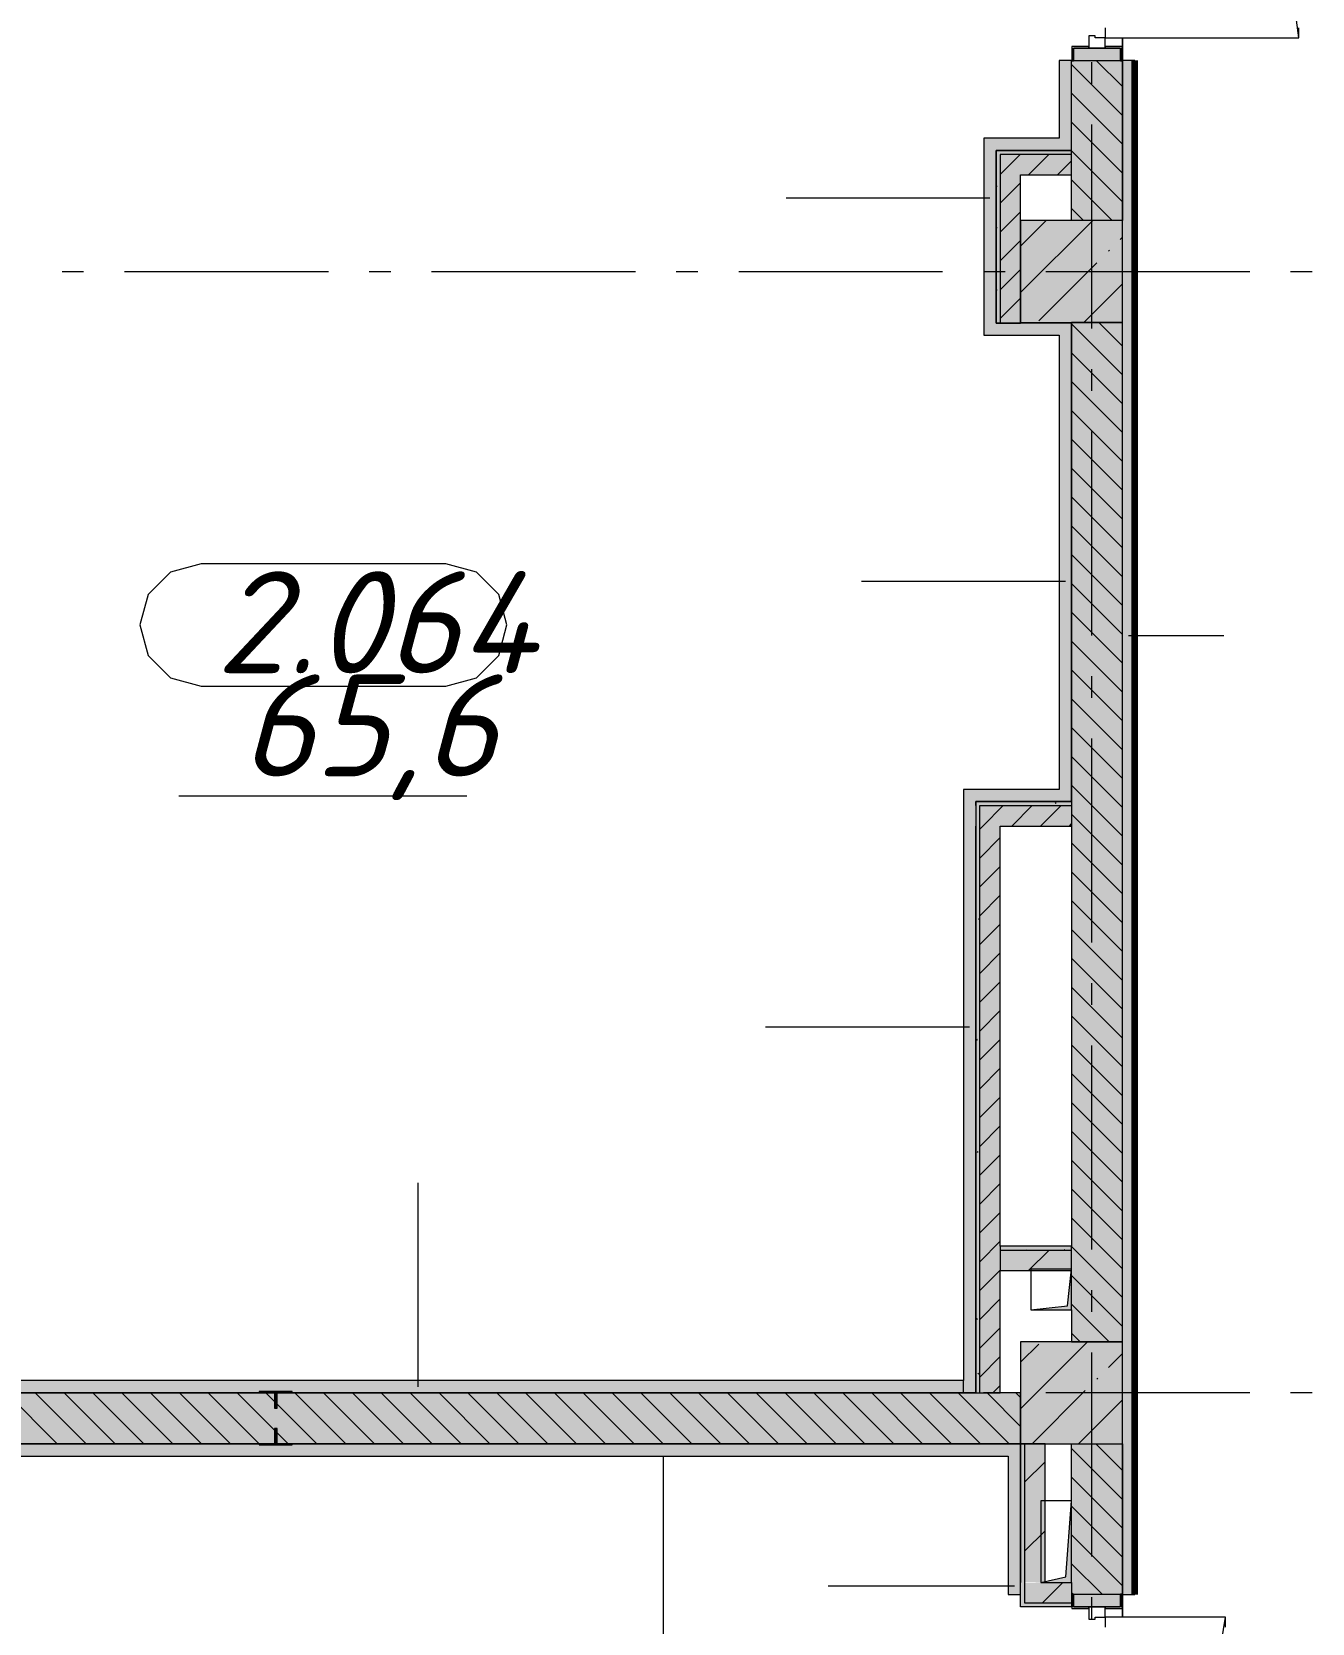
# Model space of a CAD drawing. Header units: millimetres. Extents: x -537608 to 253996, y -217170 to 186033.
# Drawn here: x -365659 to -359382, y -17031 to -9226 of the extents above; entities that cross this region are included whole.
import ezdxf

# ---------------------------------------------------------------- set-up
doc = ezdxf.new("R2010")
doc.units = ezdxf.units.MM
doc.layers.add('16) Лак 1.6м', color=160, linetype='Continuous', lineweight=90)
doc.layers.add('PDF _Геометрия', color=7, linetype='Continuous')
doc.layers.add('PDF _Текст', color=7, linetype='Continuous')
doc.layers.add('PDF _Сплошная заливка', color=7, linetype='Continuous', true_color=0xffffff)
doc.styles.add('PDF ISOCPEUR Italic', font='isocpeui.ttf')

msp = doc.modelspace()

# ---------------------------------------------------------------- hatches: boundary and pattern name
at = {"layer": 'PDF _Сплошная заливка', "transparency": 33554559}
h = msp.add_hatch(color=256, dxfattribs=at)
h.paths.add_polyline_path([(-360476.3682, -44350.6675), (-360311.3744, -44350.6675), (-360311.3744, -44200.6669), (-360561.3754, -44200.6669), (-360561.3754, -44350.6675)], flags=0)
h.paths.add_polyline_path([(-360396.373, -43500.6661), (-360311.3744, -43500.6661), (-360311.3744, -43305.6665), (-360561.3754, -43305.6665), (-360561.3754, -43500.6661), (-360476.3682, -43500.6661)], flags=0)
h.paths.add_polyline_path([(-360311.3744, -42605.6679), (-360311.3744, -41814.6659), (-360561.3754, -41814.6659), (-360561.3754, -42605.6679), (-360396.373, -42605.6679)], flags=0)
h.paths.add_polyline_path([(-360386.28, -40614.6673), (-360311.3744, -40614.6673), (-360311.3744, -40450.666), (-360561.3754, -40450.666), (-360561.3754, -40614.6673)], flags=0)
h.paths.add_polyline_path([(-360561.3754, -39950.666), (-360311.3744, -39950.666), (-360311.3744, -38814.666), (-360561.3754, -38814.666), (-360561.3754, -39616.9451)], flags=0)
h.paths.add_polyline_path([(-360476.3682, -38114.6652), (-360311.3744, -38114.6652), (-360311.3744, -37935.6664), (-360561.3754, -37935.6664), (-360561.3754, -38114.6652)], flags=0)
h.paths.add_polyline_path([(-360561.3754, -37235.6656), (-360311.3744, -37235.6656), (-360311.3744, -37150.6648), (-360561.3754, -37150.6648), (-360561.3754, -37155.6661)], flags=0)
h.paths.add_polyline_path([(-360381.3713, -34890.6654), (-360311.3744, -34888.6653), (-360311.3744, -31150.6649), (-360561.3754, -31150.6649), (-360559.3689, -34888.6653), (-360491.37, -34890.6654)], flags=0)
h.paths.add_polyline_path([(-360311.3744, -30650.665), (-360311.3744, -28150.6629), (-360561.3754, -28150.6629), (-360561.3754, -30650.665)], flags=0)
h.paths.add_polyline_path([(-360311.3744, -27650.6629), (-360311.3744, -22150.6621), (-360561.3754, -22150.6621), (-360561.3754, -27650.6629), (-360441.1028, -27650.6629)], flags=0)
h.paths.add_polyline_path([(-360311.3744, -21650.6621), (-360311.3744, -19150.661), (-360561.3754, -19150.661), (-360561.3754, -21650.6621), (-360528.5731, -21650.6621)], flags=0)
h.paths.add_polyline_path([(-360551.3685, -16890.6606), (-360311.3744, -16888.6605), (-360311.3744, -16151.0078), (-360561.3754, -16151.0078), (-360559.3689, -16888.6605), (-360551.3685, -16888.6605)], flags=0)
h.paths.add_polyline_path([(-360311.3744, -15651.0081), (-360311.3744, -10650.6589), (-360561.3754, -10650.6589), (-360561.3754, -15651.0081)], flags=0)
h.paths.add_polyline_path([(-360311.3744, -10150.6589), (-360313.3724, -9367.6587), (-360561.3754, -9367.6587), (-360561.3754, -10150.6589)], flags=0)
h.paths.add_polyline_path([(-360491.37, -7605.6587), (-360311.3744, -7603.6576), (-360311.3744, -7150.6582), (-360561.3754, -7150.6582), (-360559.3689, -7603.6576), (-360551.3685, -7605.6587)], flags=0)
at = {"layer": 'PDF _Сплошная заливка', "true_color": 0xff7d7d, "transparency": 33554559}
h = msp.add_hatch(color=11, dxfattribs=at)
h.paths.add_polyline_path([(-360311.3744, -18740.661), (-360251.3758, -18740.661), (-360251.3758, -18650.6605), (-360311.3744, -18650.6605)], flags=0)
h.paths.add_polyline_path([(-360251.3758, -16890.6606), (-360251.3758, -9365.6586), (-360311.3744, -9365.6586), (-360311.3744, -16890.6606)], flags=0)
h.paths.add_polyline_path([(-360311.3744, -7605.6587), (-360251.3758, -7605.6587), (-360251.3758, -7150.6582), (-360311.3744, -7150.6582), (-360311.3744, -7577.6752)], flags=0)
h = msp.add_hatch(color=11, dxfattribs=at)
h.paths.add_polyline_path([(-360621.374, -9807.7011), (-360561.3754, -9807.7011), (-360561.3754, -9365.6586), (-360621.374, -9365.6586), (-360621.374, -9747.7007)], flags=0)
h.paths.add_polyline_path([(-360561.3754, -7605.6587), (-360561.3754, -7210.6584), (-360621.374, -7210.6584), (-360621.374, -7605.6587)], flags=0)
for points in [[(-360621.374, -9807.7011), (-360621.374, -9747.7007), (-360991.3721, -9747.7007), (-360991.3721, -9807.7011), (-360805.2708, -9807.7011)], [(-360621.374, -10713.8312), (-360561.3754, -10713.8312), (-360561.3754, -10653.8307), (-360931.3736, -10653.8307), (-360931.3736, -10713.8312), (-360805.2708, -10713.8312)], [(-360621.374, -13001.0074), (-360621.374, -12941.0078), (-361091.3984, -12941.0078), (-361091.3984, -13001.0074), (-361031.3999, -13001.0074)], [(-361091.3984, -15901.0076), (-361031.3999, -15901.0076), (-361031.3999, -13001.0074), (-361091.3984, -13001.0074), (-361091.3984, -15841.0079)], [(-360871.375, -16211.0082), (-360811.3679, -16211.0082), (-360811.3679, -16151.0078), (-368111.3732, -16151.0078), (-368111.3732, -16211.0082), (-361643.2523, -16211.0082)]]:
    msp.add_hatch(color=11, dxfattribs=at).paths.add_polyline_path(points)
at = {"layer": 'PDF _Сплошная заливка', "transparency": 33554559}
for points in [[(-360561.3754, -9827.7007), (-360561.3754, -9807.7011), (-360931.3736, -9807.7011), (-360931.3736, -9827.7007), (-360805.2708, -9827.7007)], [(-360561.3754, -9927.7011), (-360561.3754, -9827.7007), (-360911.3683, -9827.7007), (-360911.3683, -9927.7011), (-360805.2708, -9927.7011)], [(-360561.3754, -10650.6589), (-360311.3744, -10650.6589), (-360311.3744, -10150.6589), (-360811.3679, -10150.6589), (-360811.3679, -10650.6589), (-360805.2708, -10650.6589)], [(-360561.3754, -13021.0071), (-360561.3754, -13001.0074), (-361031.3999, -13001.0074), (-361031.3999, -13021.0071), (-361011.3946, -13021.0071)], [(-360561.3754, -13121.0075), (-360561.3754, -13021.0071), (-361011.3946, -13021.0071), (-361011.3946, -13121.0075), (-360911.3942, -13121.0075)], [(-360562.1591, -15301.0074), (-360561.3754, -15293.8982), (-360561.3754, -15201.0083), (-360911.3942, -15201.0083), (-360911.3942, -15301.0074), (-360581.3721, -15301.0074)], [(-360805.2708, -16151.0078), (-360311.3744, -16151.0078), (-360311.3744, -15651.0081), (-360811.3679, -15651.0081), (-360811.3679, -16151.0078)], [(-361643.2523, -16151.0078), (-360811.3679, -16151.0078), (-360811.3679, -15901.0076), (-367861.3722, -15901.0076), (-367861.3722, -16151.0078), (-363319.2067, -16151.0078)], [(-360811.3679, -16930.6353), (-360791.3712, -16930.6353), (-360791.3712, -16151.0078), (-360811.3679, -16151.0078), (-360811.3679, -16833.4639)], [(-360711.3675, -16830.6363), (-360691.3709, -16826.146), (-360691.3709, -16151.0078), (-360791.3712, -16151.0078), (-360791.3712, -16830.6363)]]:
    msp.add_hatch(color=256, dxfattribs=at).paths.add_polyline_path(points)
at = {"layer": 'PDF _Сплошная заливка', "true_color": 0xfca910, "transparency": 33554559}
msp.add_hatch(color=40, dxfattribs=at).paths.add_polyline_path([(-361091.3984, -15901.0076), (-361091.3984, -15841.0079), (-367861.3722, -15841.0079), (-367861.3722, -15901.0076), (-361643.2523, -15901.0076)])

# ---------------------------------------------------------------- linework, layer by layer
at = {"layer": '16) Лак 1.6м'}
msp.add_line((-360251.3758, -16890.6606), (-360251.3758, -9365.6586), dxfattribs=at)
at = {"layer": 'PDF _Геометрия', "lineweight": 9}
for p, q in [((-359446.369, -9255.6588), (-359478.7408, -9009.7807)), ((-360396.373, -9205.6586), (-360396.373, -9255.6588)), ((-359446.369, -9255.6588), (-359446.369, -9205.6586)), ((-360446.3732, -9245.6586), (-360476.3682, -9245.6586)), ((-360476.3682, -9245.6586), (-360476.3682, -9305.659)), ((-360446.3732, -9255.6588), (-360446.3732, -9245.6586)), ((-360396.373, -9255.6588), (-360446.3732, -9255.6588)), ((-360396.373, -9255.6588), (-359446.369, -9255.6588)), ((-360396.373, -9305.659), (-360396.373, -9255.6588)), ((-360561.3754, -9365.6586), (-360621.374, -9365.6586)), ((-360621.374, -9365.6586), (-360621.374, -9747.7007)), ((-360561.3754, -9807.7011), (-360561.3754, -9365.6586)), ((-360561.3754, -9807.7011), (-360561.3754, -9365.6586)), ((-360476.3682, -9297.6587), (-360559.3689, -9297.6587)), ((-360559.3689, -9297.6587), (-360559.3689, -9367.6587)), ((-360551.3685, -9367.6587), (-360551.3685, -9305.659)), ((-360551.3685, -9305.659), (-360476.3682, -9305.659)), ((-360551.3685, -9305.659), (-360551.3685, -9365.6586)), ((-360321.3727, -9305.659), (-360551.3685, -9305.659)), ((-360551.3685, -9365.6586), (-360321.3727, -9365.6586)), ((-360476.3682, -9305.659), (-360476.3682, -9297.6587)), ((-360476.3682, -9305.659), (-360396.373, -9305.659)), ((-360311.3744, -9494.2761), (-360439.9919, -9365.6586)), ((-360313.3724, -9297.6587), (-360396.373, -9297.6587)), ((-360396.373, -9297.6587), (-360396.373, -9305.659)), ((-360396.373, -9305.659), (-360321.3727, -9305.659)), ((-360321.3727, -9305.659), (-360321.3727, -9367.6587)), ((-360321.3727, -9365.6586), (-360321.3727, -9305.659)), ((-360313.3724, -9367.6587), (-360313.3724, -9297.6587)), ((-360311.3744, -10150.6589), (-360311.3744, -9365.6586)), ((-360251.3758, -9365.6586), (-360311.3744, -9365.6586)), ((-360311.3744, -9365.6586), (-360311.3744, -10150.6589)), ((-360311.3744, -9635.6981), (-360561.3754, -9385.6984)), ((-360559.3689, -9367.6587), (-360551.3685, -9367.6587)), ((-360321.3727, -9367.6587), (-360313.3724, -9367.6587)), ((-360311.3744, -9777.1192), (-360561.3754, -9527.1197)), ((-360311.3744, -9918.5406), (-360561.3754, -9668.5403)), ((-360621.374, -9747.7007), (-360991.3721, -9747.7007)), ((-360991.3721, -9747.7007), (-360991.3721, -9807.7011)), ((-360991.3721, -9807.7011), (-360991.3721, -10713.8312)), ((-360561.3754, -9807.7011), (-360931.3736, -9807.7011)), ((-360931.3736, -9807.7011), (-360931.3736, -9827.7007)), ((-360931.3736, -10653.8307), (-360931.3736, -9807.7011)), ((-360931.3736, -9807.7011), (-360621.374, -9807.7011)), ((-360931.3736, -9827.7007), (-360931.3736, -9927.7011)), ((-360911.3683, -9925.1423), (-360813.9342, -9827.7007)), ((-360561.3754, -9827.7007), (-360911.3683, -9827.7007)), ((-360911.3683, -9827.7007), (-360911.3683, -9927.7011)), ((-360772.5114, -9927.7011), (-360672.511, -9827.7007)), ((-360621.374, -9807.7011), (-360561.3754, -9807.7011)), ((-360561.3754, -9827.7007), (-360561.3754, -9807.7011)), ((-360561.3754, -10150.6589), (-360561.3754, -9807.7011)), ((-360311.3744, -10059.9617), (-360561.3754, -9809.9614)), ((-360561.3754, -9927.7011), (-360561.3754, -9827.7007)), ((-360631.0881, -9927.7011), (-360561.3754, -9857.9855)), ((-360931.3736, -9927.7011), (-360931.3736, -10653.8307)), ((-360911.3683, -9927.7011), (-360911.3683, -10653.8307)), ((-360911.3683, -10066.5637), (-360811.3679, -9966.5646)), ((-360811.3679, -10653.8307), (-360811.3679, -9927.7011)), ((-360811.3679, -9927.7011), (-360561.3754, -9927.7011)), ((-360362.098, -10150.6589), (-360561.3754, -9951.3841)), ((-360961.3685, -10041.0698), (-361961.3728, -10041.0698)), ((-360911.3683, -10207.9848), (-360811.3679, -10107.9852)), ((-360503.5213, -10150.6589), (-360561.3754, -10092.8047)), ((-360811.3679, -10504.9545), (-360457.0777, -10150.6589)), ((-360811.3679, -10276.8567), (-360685.1703, -10150.6589)), ((-360561.3754, -10150.6589), (-360811.3679, -10150.6589)), ((-360811.3679, -10150.6589), (-360811.3679, -10650.6589)), ((-360311.3744, -10150.6589), (-360561.3754, -10150.6589)), ((-360311.3744, -10150.6589), (-360561.3754, -10150.6589)), ((-360311.3744, -10650.6589), (-360311.3744, -10150.6589)), ((-360311.3744, -10650.6589), (-360311.3744, -10150.6589)), ((-360911.3683, -10349.4068), (-360811.3679, -10249.4063)), ((-360379.9847, -10301.6655), (-360375.2396, -10296.9233)), ((-360322.9573, -10244.6402), (-360311.3744, -10233.0541)), ((-360722.1323, -10643.8128), (-360437.0036, -10358.6895)), ((-360911.3683, -10490.8281), (-360811.3679, -10390.8277)), ((-360911.3683, -10632.2493), (-360811.3679, -10532.2496)), ((-360500.8774, -10650.6589), (-360311.3744, -10461.1521)), ((-360931.3736, -10653.8307), (-360911.3683, -10653.8307)), ((-360561.3754, -10653.8307), (-360931.3736, -10653.8307)), ((-360911.3683, -10653.8307), (-360811.3679, -10653.8307)), ((-360811.3679, -10650.6589), (-360561.3754, -10650.6589)), ((-360311.3744, -10650.6589), (-360561.3754, -10650.6589)), ((-360561.3754, -10650.6589), (-360561.3754, -13001.0074)), ((-360561.3754, -10650.6589), (-360311.3744, -10650.6589)), ((-360561.3754, -10713.8312), (-360561.3754, -10653.8307)), ((-360311.3744, -10908.4905), (-360561.3754, -10658.4903)), ((-360311.3744, -10767.0694), (-360427.7803, -10650.6589)), ((-360311.3744, -15651.0081), (-360311.3744, -10650.6589)), ((-360311.3744, -15651.0081), (-360311.3744, -10650.6589)), ((-360991.3721, -10713.8312), (-360931.3736, -10713.8312)), ((-360931.3736, -10713.8312), (-360621.374, -10713.8312)), ((-360621.374, -10713.8312), (-360621.374, -12941.0078)), ((-360561.3754, -13001.0074), (-360561.3754, -10713.8312)), ((-360311.3744, -11049.9119), (-360561.3754, -10799.9117)), ((-360311.3744, -11191.3325), (-360561.3754, -10941.3328)), ((-360311.3744, -11332.755), (-360561.3754, -11082.7547)), ((-360311.3744, -11474.1763), (-360561.3754, -11224.1761)), ((-360311.3744, -11615.597), (-360561.3754, -11365.5972)), ((-360311.3744, -11757.0195), (-360561.3754, -11507.0186)), ((-360311.3744, -11898.4408), (-360561.3754, -11648.4405)), ((-360311.3744, -12039.8613), (-360561.3754, -11789.8618)), ((-360591.3704, -11922.3149), (-361591.3747, -11922.3149)), ((-360311.3744, -12181.2826), (-360561.3754, -11931.283)), ((-360311.3744, -12322.7052), (-360561.3754, -12072.7036)), ((-360311.3744, -12464.1258), (-360561.3754, -12214.1262)), ((-360281.3708, -12186.2838), (-359815.2217, -12186.2838)), ((-360311.3744, -12605.547), (-360561.3754, -12355.5475)), ((-360311.3744, -12746.9683), (-360561.3754, -12496.968)), ((-360311.3744, -12888.3902), (-360561.3754, -12638.3907)), ((-360311.3744, -13029.8115), (-360561.3754, -12779.8119)), ((-360621.374, -12941.0078), (-361091.3984, -12941.0078)), ((-361091.3984, -12941.0078), (-361091.3984, -13001.0074)), ((-360311.3744, -13171.2327), (-360561.3754, -12921.2324)), ((-361091.3984, -13001.0074), (-361091.3984, -15841.0079)), ((-360561.3754, -13001.0074), (-361031.3999, -13001.0074)), ((-361031.3999, -13001.0074), (-361031.3999, -13021.0071)), ((-361031.3999, -13021.0071), (-361031.3999, -13001.0074)), ((-361031.3999, -13001.0074), (-360621.374, -13001.0074)), ((-361031.3999, -13021.0071), (-361031.3999, -13121.0075)), ((-361011.3946, -13121.0075), (-361011.3946, -13021.0071)), ((-361011.3946, -13021.0071), (-360561.3754, -13021.0071)), ((-360995.9622, -13121.0075), (-360895.9618, -13021.0071)), ((-360854.5476, -13121.0075), (-360754.5472, -13021.0071)), ((-360713.1243, -13121.0075), (-360613.1239, -13021.0071)), ((-360621.374, -13001.0074), (-360561.3754, -13001.0074)), ((-360561.3754, -13001.0074), (-360561.3754, -13021.0071)), ((-360561.3754, -13021.0071), (-360561.3754, -13121.0075)), ((-360571.701, -13121.0075), (-360561.3754, -13110.6778)), ((-360311.3744, -13312.654), (-360561.3754, -13062.6537)), ((-361031.3999, -13121.0075), (-361031.3999, -15901.0076)), ((-361031.3999, -15901.0076), (-361031.3999, -13121.0075)), ((-361011.3946, -13136.4392), (-360995.9622, -13121.0075)), ((-361011.3946, -15901.0076), (-361011.3946, -13121.0075)), ((-361011.3946, -13277.8597), (-360911.3942, -13177.8593)), ((-360911.3942, -15181.008), (-360911.3942, -13121.0075)), ((-360911.3942, -13121.0075), (-360561.3754, -13121.0075)), ((-360561.3754, -13121.0075), (-360561.3754, -15181.008)), ((-360311.3744, -13454.0759), (-360561.3754, -13204.0764)), ((-361011.3946, -13419.2809), (-360911.3942, -13319.282)), ((-360311.3744, -13595.4972), (-360561.3754, -13345.4969)), ((-361011.3946, -13560.7036), (-360911.3942, -13460.7025)), ((-360311.3744, -13736.9184), (-360561.3754, -13486.9181)), ((-361011.3946, -13702.1241), (-360911.3942, -13602.1237)), ((-360311.3744, -13878.3397), (-360561.3754, -13628.3394)), ((-361011.3946, -13843.5454), (-360911.3942, -13743.545)), ((-360311.3744, -14019.7616), (-360561.3754, -13769.7613)), ((-361011.3946, -13984.9666), (-360911.3942, -13884.967)), ((-360311.3744, -14161.1829), (-360561.3754, -13911.1826)), ((-361011.3946, -14126.3886), (-360911.3942, -14026.3882)), ((-361061.3948, -14107.6771), (-362061.3991, -14107.6771)), ((-360311.3744, -14302.6041), (-360561.3754, -14052.6038)), ((-361011.3946, -14267.8098), (-360911.3942, -14167.8094)), ((-360311.3744, -14444.0247), (-360561.3754, -14194.0251)), ((-361011.3946, -14409.2311), (-360911.3942, -14309.2307)), ((-360311.3744, -14585.4473), (-360561.3754, -14335.447)), ((-361011.3946, -14550.6523), (-360911.3942, -14450.6526)), ((-360311.3744, -14726.8686), (-360561.3754, -14476.8683)), ((-361011.3946, -14692.0743), (-360911.3942, -14592.0739)), ((-360311.3744, -14868.2891), (-360561.3754, -14618.2895)), ((-361011.3946, -14833.4955), (-360911.3942, -14733.4951)), ((-360311.3744, -15009.7104), (-360561.3754, -14759.7108)), ((-363764.7219, -15871.0085), (-363764.7219, -14871.0073)), ((-361011.3946, -14974.9169), (-360911.3942, -14874.9164)), ((-360311.3744, -15151.1331), (-360561.3754, -14901.1327)), ((-361011.3946, -15116.338), (-360911.3942, -15016.3383)), ((-360311.3744, -15292.5535), (-360561.3754, -15042.5539)), ((-361011.3946, -15257.7601), (-360911.3942, -15157.7596)), ((-360561.3754, -15181.008), (-360911.3942, -15181.008)), ((-360911.3942, -15181.008), (-360911.3942, -15201.0083)), ((-360911.3942, -15201.0083), (-360561.3754, -15201.0083)), ((-360911.3942, -15201.0083), (-360911.3942, -15301.0074)), ((-360771.8052, -15301.0074), (-360671.8048, -15201.0083)), ((-360561.3754, -15201.0083), (-360561.3754, -15181.008)), ((-360311.3744, -15433.9748), (-360561.3754, -15183.9752)), ((-360561.3754, -15293.8982), (-360561.3754, -15201.0083)), ((-361011.3946, -15399.1813), (-360911.3942, -15299.1808)), ((-360911.3942, -15901.0076), (-360911.3942, -15301.0074)), ((-360911.3942, -15301.0074), (-360561.3754, -15301.0074)), ((-360311.3744, -15575.3961), (-360561.3754, -15325.3958)), ((-361011.3946, -15540.6026), (-360911.3942, -15440.6015)), ((-360377.1772, -15651.0081), (-360561.3754, -15466.8185)), ((-360561.3754, -15493.8991), (-360561.3754, -15651.0081)), ((-361011.3946, -15682.023), (-360911.3942, -15582.024)), ((-360518.6005, -15651.0081), (-360561.3754, -15608.2396)), ((-360811.3679, -15979.3202), (-360483.0596, -15651.0081)), ((-360561.3754, -15651.0081), (-360811.3679, -15651.0081)), ((-360811.3679, -15651.0081), (-360811.3679, -16151.0078)), ((-360811.3679, -15751.2222), (-360722.1323, -15661.9818)), ((-360561.3754, -15651.0081), (-360311.3744, -15651.0081)), ((-360311.3744, -15651.0081), (-360561.3754, -15651.0081)), ((-360311.3744, -16151.0078), (-360311.3744, -15651.0081)), ((-360311.3744, -16151.0078), (-360311.3744, -15651.0081)), ((-361011.3946, -15823.4457), (-360911.3942, -15723.4453)), ((-360379.9847, -15776.0311), (-360311.3744, -15707.4196)), ((-361091.3984, -15841.0079), (-367801.3736, -15841.0079)), ((-361091.3984, -15901.0076), (-361091.3984, -15841.0079)), ((-360437.0036, -15833.055), (-360432.2671, -15828.3136)), ((-361031.3999, -15901.0076), (-367861.3722, -15901.0076)), ((-367861.3722, -15901.0076), (-361091.3984, -15901.0076)), ((-365534.037, -16151.0078), (-365784.0382, -15901.0076)), ((-365392.6138, -16151.0078), (-365642.6149, -15901.0076)), ((-365251.1905, -16151.0078), (-365501.1916, -15901.0076)), ((-365109.7758, -16151.0078), (-365359.777, -15901.0076)), ((-364968.3526, -16151.0078), (-365218.3537, -15901.0076)), ((-364826.9293, -16151.0078), (-365076.9304, -15901.0076)), ((-364685.506, -16151.0078), (-364935.5072, -15901.0076)), ((-364544.0914, -16151.0078), (-364794.0839, -15901.0076)), ((-364402.6681, -16151.0078), (-364652.6692, -15901.0076)), ((-364261.2449, -16151.0078), (-364511.246, -15901.0076)), ((-364119.8216, -16151.0078), (-364369.8227, -15901.0076)), ((-363978.3983, -16151.0078), (-364228.3994, -15901.0076)), ((-363836.9837, -16151.0078), (-364086.9847, -15901.0076)), ((-363695.5604, -16151.0078), (-363945.5615, -15901.0076)), ((-363554.1371, -16151.0078), (-363804.1382, -15901.0076)), ((-363412.7139, -16151.0078), (-363662.7149, -15901.0076)), ((-363271.2906, -16151.0078), (-363521.2916, -15901.0076)), ((-363129.8759, -16151.0078), (-363379.877, -15901.0076)), ((-362988.4527, -16151.0078), (-363238.4537, -15901.0076)), ((-362847.0294, -16151.0078), (-363097.0304, -15901.0076)), ((-362705.6061, -16151.0078), (-362955.6071, -15901.0076)), ((-362564.1915, -16151.0078), (-362814.1839, -15901.0076)), ((-362422.7682, -16151.0078), (-362672.7692, -15901.0076)), ((-362281.3449, -16151.0078), (-362531.346, -15901.0076)), ((-362139.9217, -16151.0078), (-362389.9227, -15901.0076)), ((-361998.4984, -16151.0078), (-362248.4994, -15901.0076)), ((-361857.0837, -16151.0078), (-362107.0848, -15901.0076)), ((-361715.6605, -16151.0078), (-361965.6615, -15901.0076)), ((-361574.2372, -16151.0078), (-361824.2382, -15901.0076)), ((-361432.8139, -16151.0078), (-361682.815, -15901.0076)), ((-361291.3993, -16151.0078), (-361541.3917, -15901.0076)), ((-361149.976, -16151.0078), (-361399.977, -15901.0076)), ((-361008.5527, -16151.0078), (-361258.5538, -15901.0076)), ((-360867.1294, -16151.0078), (-361117.1305, -15901.0076)), ((-361091.3984, -15901.0076), (-361031.3999, -15901.0076)), ((-361031.3999, -15901.0076), (-361011.3946, -15901.0076)), ((-361011.3946, -15901.0076), (-360911.3942, -15901.0076)), ((-360811.3679, -16065.3463), (-360975.7072, -15901.0076)), ((-360947.5379, -15901.0076), (-360911.3942, -15864.8658)), ((-360811.3679, -15901.0076), (-360911.3942, -15901.0076)), ((-360811.3679, -15923.925), (-360834.2926, -15901.0076)), ((-360811.3679, -16151.0078), (-360811.3679, -15901.0076)), ((-360754.9605, -16151.0078), (-360494.0311, -15890.0796)), ((-360526.8593, -16151.0078), (-360311.3744, -15935.5175)), ((-360811.3679, -16151.0078), (-367861.3722, -16151.0078)), ((-367861.3722, -16151.0078), (-360811.3679, -16151.0078)), ((-360811.3679, -16211.0082), (-360811.3679, -16151.0078)), ((-360811.3679, -16151.0078), (-360561.3754, -16151.0078)), ((-360791.3712, -16151.0078), (-360811.3679, -16151.0078)), ((-360811.3679, -16151.0078), (-360811.3679, -16211.0082)), ((-360791.3712, -16151.0078), (-360791.3712, -16830.6363)), ((-360691.3709, -16151.0078), (-360791.3712, -16151.0078)), ((-360691.3709, -16826.146), (-360691.3709, -16151.0078)), ((-360561.3754, -16151.0078), (-360311.3744, -16151.0078)), ((-360561.3754, -16430.6354), (-360561.3754, -16151.0078)), ((-360561.3754, -16151.0078), (-360311.3744, -16151.0078)), ((-360311.3744, -16282.5038), (-360442.8682, -16151.0078)), ((-360311.3744, -16890.6606), (-360311.3744, -16151.0078)), ((-360311.3744, -16151.0078), (-360311.3744, -16890.6606)), ((-368051.3748, -16211.0082), (-360871.375, -16211.0082)), ((-360871.375, -16211.0082), (-360871.375, -16890.6606)), ((-360811.3679, -16830.6363), (-360811.3679, -16211.0082)), ((-360811.3679, -16211.0082), (-360811.3679, -16830.6363)), ((-360311.3744, -16423.9249), (-360561.3754, -16173.9246)), ((-360791.3712, -16338.8108), (-360691.3709, -16238.8106)), ((-360311.3744, -16565.3463), (-360561.3754, -16315.346)), ((-360311.3744, -16706.7682), (-360561.3754, -16456.7679)), ((-360791.3712, -16678.2225), (-360691.3709, -16578.222)), ((-360311.3744, -16848.1893), (-360561.3754, -16598.1891)), ((-360410.3242, -16890.6606), (-360561.3754, -16739.6104)), ((-360841.3714, -16849.9157), (-361755.2748, -16849.9157)), ((-360811.3679, -16930.6353), (-360811.3679, -16830.6363)), ((-360791.3712, -16830.6363), (-360791.3712, -16930.6353)), ((-360704.3747, -16930.6353), (-360604.3742, -16830.6363)), ((-360561.3754, -16830.6363), (-360561.3754, -16890.6606)), ((-360871.375, -16890.6606), (-360811.3679, -16890.6606)), ((-360811.3679, -16950.6358), (-360811.3679, -16930.6353)), ((-360791.3712, -16930.6353), (-360561.3754, -16930.6353)), ((-360553.7454, -16888.6605), (-360561.3754, -16881.0315)), ((-360561.3754, -16890.6606), (-360561.3754, -16930.6353)), ((-360561.3754, -16930.6353), (-360561.3754, -16950.6358)), ((-360551.3685, -16888.6605), (-360559.3689, -16888.6605)), ((-360559.3689, -16888.6605), (-360559.3689, -16958.6606)), ((-360551.3685, -16950.6611), (-360551.3685, -16888.6605)), ((-360321.3727, -16890.6606), (-360551.3685, -16890.6606)), ((-360551.3685, -16890.6606), (-360551.3685, -16950.6611)), ((-360321.3727, -16888.6605), (-360321.3727, -16950.6611)), ((-360313.3724, -16888.6605), (-360321.3727, -16888.6605)), ((-360321.3727, -16950.6611), (-360321.3727, -16890.6606)), ((-360313.3724, -16958.6606), (-360313.3724, -16888.6605)), ((-360311.3744, -16890.6606), (-360251.3758, -16890.6606)), ((-360561.3754, -16950.6358), (-360811.3679, -16950.6358)), ((-360559.3689, -16958.6606), (-360476.3682, -16958.6606)), ((-360476.3682, -16950.6611), (-360551.3685, -16950.6611)), ((-360551.3685, -16950.6611), (-360321.3727, -16950.6611)), ((-360396.373, -16950.6611), (-360476.3682, -16950.6611)), ((-360476.3682, -16950.6611), (-360476.3682, -17010.6607)), ((-360476.3682, -16958.6606), (-360476.3682, -16950.6611)), ((-360476.3682, -17010.6607), (-360446.3732, -17010.6607)), ((-360446.3732, -17010.6607), (-360446.3732, -17000.6604)), ((-360446.3732, -17000.6604), (-360396.373, -17000.6604)), ((-360396.373, -17000.6604), (-360396.373, -16950.6611)), ((-360321.3727, -16950.6611), (-360396.373, -16950.6611)), ((-360396.373, -16950.6611), (-360396.373, -16958.6606)), ((-360396.373, -16958.6606), (-360313.3724, -16958.6606)), ((-359806.3688, -17000.6604), (-360396.373, -17000.6604)), ((-360396.373, -17000.6604), (-360396.373, -17050.6607)), ((-359835.2442, -17182.9813), (-359806.3688, -17000.6604)), ((-359806.3688, -17050.6607), (-359806.3688, -17000.6604))]:
    msp.add_line(p, q, dxfattribs=at)
at = {"layer": 'PDF _Геометрия', "color": 9, "lineweight": 9, "true_color": 0xc0c0c0}
for p, q in [((-360311.3744, -9255.6588), (-360311.3744, -9365.6586)), ((-360311.3744, -9365.6586), (-360311.3744, -9255.6588)), ((-362561.3754, -18310.6363), (-362561.3754, -16211.0082)), ((-360311.3744, -17000.6604), (-360311.3744, -16890.6606)), ((-360311.3744, -16890.6606), (-360311.3744, -17000.6604))]:
    msp.add_line(p, q, dxfattribs=at)
at = {"layer": 'PDF _Геометрия', "color": 253, "lineweight": 9, "true_color": 0xaaaaaa}
for p, q in [((-360461.375, -9480.2483), (-360461.375, -9374.4158)), ((-360461.375, -10680.2493), (-360461.375, -9680.2484)), ((-365510.8713, -10400.6592), (-365405.032, -10400.6592)), ((-365205.0312, -10400.6592), (-364205.0356, -10400.6592)), ((-364005.0347, -10400.6592), (-363899.2041, -10400.6592)), ((-363699.2032, -10400.6592), (-362699.1989, -10400.6592)), ((-362499.1981, -10400.6592), (-362393.3674, -10400.6592)), ((-362193.3666, -10400.6592), (-361193.3623, -10400.6592)), ((-360993.37, -10400.6592), (-360887.5308, -10400.6592)), ((-360687.5299, -10400.6592), (-359687.5343, -10400.6592)), ((-359487.5335, -10400.6592), (-359381.7028, -10400.6592)), ((-360461.375, -10986.0827), (-360461.375, -10880.2489)), ((-360461.375, -12186.0826), (-360461.375, -11186.083)), ((-364829.5474, -11834.8693), (-364979.5479, -11875.0618)), ((-363629.5508, -11834.8693), (-364829.5474, -11834.8693)), ((-363479.5501, -11875.0618), (-363629.5508, -11834.8693)), ((-364979.5479, -11875.0618), (-365089.3573, -11984.8685)), ((-363369.7409, -11984.8685), (-363479.5501, -11875.0618)), ((-365089.3573, -11984.8685), (-365129.5486, -12134.8691)), ((-363329.5496, -12134.8691), (-363369.7409, -11984.8685)), ((-365129.5486, -12134.8691), (-365089.3573, -12284.8689)), ((-363369.7409, -12284.8689), (-363329.5496, -12134.8691)), ((-365089.3573, -12284.8689), (-364979.5479, -12394.6768)), ((-363479.5501, -12394.6768), (-363369.7409, -12284.8689)), ((-364979.5479, -12394.6768), (-364829.5474, -12434.8696)), ((-363629.5508, -12434.8696), (-363479.5501, -12394.6768)), ((-360461.375, -12491.916), (-360461.375, -12386.0828)), ((-364829.5474, -12434.8696), (-363629.5508, -12434.8696)), ((-360461.375, -13691.9158), (-360461.375, -12691.9161)), ((-364938.5902, -12972.9046), (-363525.6751, -12972.9046)), ((-360461.375, -13997.7499), (-360461.375, -13891.9173)), ((-360461.375, -15197.7504), (-360461.375, -14197.7493)), ((-360561.3754, -15293.8982), (-360761.3677, -15293.8982)), ((-360761.3677, -15293.8982), (-360761.3677, -15493.8991)), ((-360581.3721, -15473.8979), (-360561.3754, -15293.8982)), ((-360561.3754, -15493.8991), (-360561.3754, -15293.8982)), ((-360461.375, -15503.5845), (-360461.375, -15397.7505)), ((-360761.3677, -15493.8991), (-360581.3721, -15473.8979)), ((-360761.3677, -15493.8991), (-360561.3754, -15493.8991)), ((-360461.375, -16703.5843), (-360461.375, -15703.5839)), ((-365405.032, -15900.6598), (-365510.8713, -15900.6598)), ((-364205.0356, -15900.6598), (-365205.0312, -15900.6598)), ((-363899.2041, -15900.6598), (-364005.0347, -15900.6598)), ((-362699.1989, -15900.6598), (-363699.2032, -15900.6598)), ((-362393.3674, -15900.6598), (-362499.1981, -15900.6598)), ((-361193.3623, -15900.6598), (-362193.3666, -15900.6598)), ((-360887.5308, -15900.6598), (-360993.37, -15900.6598)), ((-359687.5343, -15900.6598), (-360687.5299, -15900.6598)), ((-359381.7028, -15900.6598), (-359487.5335, -15900.6598)), ((-360561.3754, -16430.6354), (-360711.3675, -16430.6354)), ((-360711.3675, -16430.6354), (-360711.3675, -16830.6363)), ((-360588.873, -16803.1353), (-360561.3754, -16430.6354)), ((-360561.3754, -16830.6363), (-360561.3754, -16430.6354)), ((-360711.3675, -16830.6363), (-360588.873, -16803.1353)), ((-360711.3675, -16830.6363), (-360561.3754, -16830.6363)), ((-360461.375, -17009.4176), (-360461.375, -16903.5838))]:
    msp.add_line(p, q, dxfattribs=at)
at = {"layer": 'PDF _Геометрия', "color": 8, "lineweight": 9, "true_color": 0x787878}
for p, q in [((-360931.3736, -9982.5008), (-360926.2668, -9982.5008)), ((-360931.3736, -10185.7009), (-360926.2668, -10185.7009)), ((-360931.3736, -10490.5006), (-360926.2668, -10490.5006)), ((-360637.4867, -13011.167), (-360640.8453, -13005.3595)), ((-361031.3999, -13233.7016), (-361027.869, -13233.7016)), ((-361013.0222, -13579.9315), (-361016.3722, -13574.1239)), ((-361031.3999, -13640.1019), (-361027.869, -13640.1019)), ((-361031.3999, -14046.5021), (-361027.869, -14046.5021)), ((-361031.1157, -14124.4041), (-361031.3999, -14124.8902)), ((-361022.9861, -14172.2723), (-361026.3361, -14166.4648)), ((-361031.3999, -14351.3027), (-361027.869, -14351.3027)), ((-361021.1518, -14716.7449), (-361024.5018, -14722.5524)), ((-361031.3999, -14757.7016), (-361027.869, -14757.7016)), ((-361031.3999, -15164.1018), (-361027.869, -15164.1018)), ((-360780.994, -15201.0083), (-360782.303, -15198.7473)), ((-360594.8237, -15197.5212), (-360596.8389, -15201.0083)), ((-361031.3999, -15468.9024), (-361027.869, -15468.9024)), ((-361024.8032, -15535.8624), (-361028.1532, -15541.6699)), ((-361015.6919, -15810.5071), (-361019.0419, -15804.6997)), ((-361031.3999, -15875.3027), (-361027.869, -15875.3027))]:
    msp.add_line(p, q, dxfattribs=at)
at = {"layer": 'PDF _Геометрия', "color": 253, "lineweight": 20, "true_color": 0xaaaaaa}
for p, q in [((-364463.0198, -15894.6611), (-364544.0225, -15894.6611)), ((-364544.0225, -15894.6611), (-364544.0225, -15900.6598)), ((-364544.0225, -15900.6598), (-364469.0222, -15900.6598)), ((-364469.0222, -15900.6598), (-364469.0222, -15975.6601)), ((-364463.0198, -15975.6601), (-364463.0198, -15894.6611)), ((-364382.017, -15894.6611), (-364463.0198, -15894.6611)), ((-364463.0198, -15894.6611), (-364463.0198, -15975.6601)), ((-364457.0173, -15975.6601), (-364457.0173, -15900.6598)), ((-364457.0173, -15900.6598), (-364382.017, -15900.6598)), ((-364382.017, -15900.6598), (-364382.017, -15894.6611)), ((-364469.0222, -15975.6601), (-364463.0198, -15975.6601)), ((-364463.0198, -15975.6601), (-364457.0173, -15975.6601)), ((-364469.0222, -16075.6611), (-364469.0222, -16150.6614)), ((-364463.0198, -16075.6611), (-364469.0222, -16075.6611)), ((-364463.0198, -16156.6601), (-364463.0198, -16075.6611)), ((-364457.0173, -16075.6611), (-364463.0198, -16075.6611)), ((-364463.0198, -16075.6611), (-364463.0198, -16156.6601)), ((-364457.0173, -16150.6614), (-364457.0173, -16075.6611)), ((-364469.0222, -16150.6614), (-364544.0225, -16150.6614)), ((-364544.0225, -16150.6614), (-364544.0225, -16156.6601)), ((-364382.017, -16150.6614), (-364457.0173, -16150.6614)), ((-364382.017, -16156.6601), (-364382.017, -16150.6614)), ((-364544.0225, -16156.6601), (-364463.0198, -16156.6601)), ((-364463.0198, -16156.6601), (-364382.017, -16156.6601))]:
    msp.add_line(p, q, dxfattribs=at)
at = {"layer": 'PDF _Сплошная заливка', "color": 7, "lineweight": 35, "true_color": 0xf4f4f4, "transparency": 33554559}
for points in [[(-360551.3685, -9365.6586), (-360321.3727, -9365.6586), (-360551.3685, -9305.659), (-360321.3727, -9305.659)], [(-360321.3727, -16950.6611), (-360321.3727, -16890.6606), (-360551.3685, -16950.6611), (-360551.3685, -16890.6606)]]:
    msp.add_solid(points, dxfattribs=at)
at = {"layer": 'PDF _Сплошная заливка', "color": 11, "lineweight": 35, "true_color": 0xff7d7d, "transparency": 33554559}
for points in [[(-360931.3736, -10713.8312), (-360931.3736, -9807.7011), (-360991.3721, -10713.8312), (-360991.3721, -9807.7011)], [(-360561.3754, -13001.0074), (-360561.3754, -10713.8312), (-360621.374, -13001.0074), (-360621.374, -10713.8312)], [(-360811.3679, -16890.6606), (-360811.3679, -16211.0082), (-360871.375, -16890.6606), (-360871.375, -16211.0082)]]:
    msp.add_solid(points, dxfattribs=at)
at = {"layer": 'PDF _Сплошная заливка', "lineweight": 35, "transparency": 33554559}
for points in [[(-360911.3683, -10653.8307), (-360911.3683, -9827.7007), (-360931.3736, -10653.8307), (-360931.3736, -9827.7007)], [(-360811.3679, -10653.8307), (-360811.3679, -9927.7011), (-360911.3683, -10653.8307), (-360911.3683, -9927.7011)], [(-361011.3946, -15901.0076), (-361011.3946, -13021.0071), (-361031.3999, -15901.0076), (-361031.3999, -13021.0071)], [(-360911.3942, -15901.0076), (-360911.3942, -13121.0075), (-361011.3946, -15901.0076), (-361011.3946, -13121.0075)], [(-360561.3754, -15201.0083), (-360561.3754, -15181.008), (-360911.3942, -15201.0083), (-360911.3942, -15181.008)], [(-360791.3712, -16930.6353), (-360561.3754, -16930.6353), (-360791.3712, -16833.4639), (-360561.3754, -16830.6363)], [(-360561.3754, -16950.6358), (-360561.3754, -16930.6353), (-360811.3679, -16950.6358), (-360811.3679, -16930.6353)]]:
    msp.add_solid(points, dxfattribs=at)
at = {"layer": 'PDF _Сплошная заливка', "color": 254, "lineweight": 35, "true_color": 0xe2e2e2, "transparency": 33554559}
for points in [[(-360561.3754, -15493.8991), (-360561.3754, -15293.8982), (-360761.3677, -15493.8991), (-360581.3721, -15473.8979)], [(-360561.3754, -16830.6363), (-360561.3754, -16430.6354), (-360711.3675, -16830.6363), (-360588.873, -16803.1353)]]:
    msp.add_solid(points, dxfattribs=at)

# ---------------------------------------------------------------- texts
at = {"layer": 'PDF _Текст', "char_height": 500, "attachment_point": 4, "style": 'PDF ISOCPEUR Italic'}
for s, insert in [('2.064', (-364756.8808, -12121.5792)), ('65,6', (-364637.8827, -12685.5294))]:
    msp.add_mtext(s, dxfattribs=dict(at, insert=insert))

doc.saveas('drawing.dxf')
